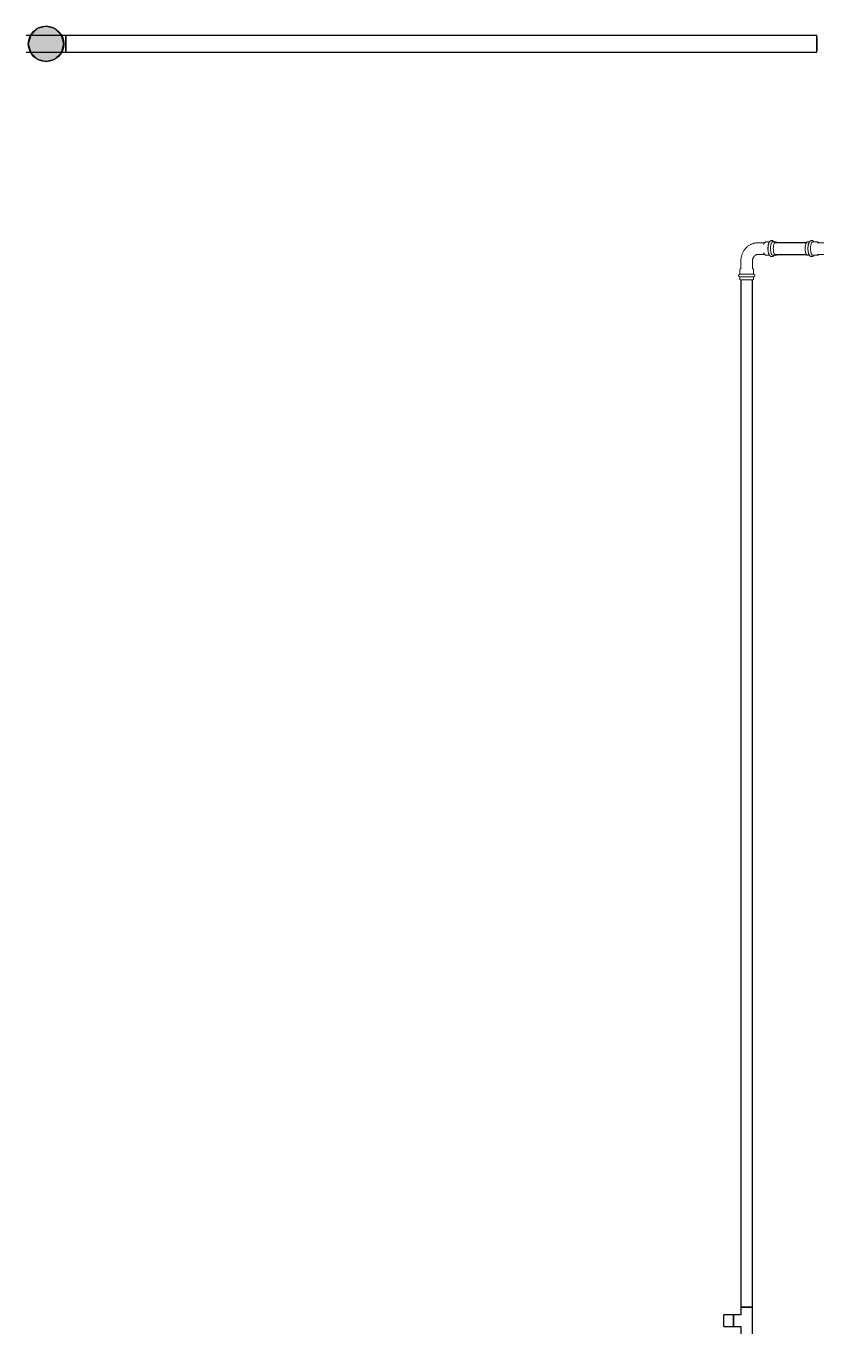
# Model space of a CAD drawing. Header units: inches. Extents: x -3327 to -1, y 8 to 1328.
# Drawn here: x -218 to -128.8, y 94.4 to 241.9 of the extents above; entities that cross this region are included whole.
import ezdxf

# ---------------------------------------------------------------- set-up
doc = ezdxf.new("R2010")
doc.units = ezdxf.units.IN
doc.header["$MEASUREMENT"] = 0
doc.layers.add('P-PIPE', color=3, linetype='Continuous', lineweight=9)
doc.layers.add('X - REF - FP', color=7, linetype='Continuous', true_color=0xb90000)

# ---------------------------------------------------------------- blocks, each defined once
blk = doc.blocks.new('Victaulic-VicPress316-Elbow 90-45deg Style P568_P571 - Standard-V35-SECOND LEVEL')
at = {"layer": 'P-PIPE'}
for p, q in [((-127.29, 220.36), (-127.29, 220.02)), ((-125.81, 220.36), (-127.23, 220.36)), ((-127.23, 220.02), (-125.81, 220.02)), ((-125.8, 220.36), (-125.81, 220.36)), ((-125.81, 220.02), (-125.8, 220.02)), ((-125.75, 220.02), (-125.75, 220.36)), ((-127.29, 219.73), (-127.29, 219.28)), ((-127.23, 219.73), (-127.23, 219.73)), ((-127.23, 219.73), (-125.81, 219.73)), ((-127.18, 219.11), (-127.18, 218.23)), ((-125.86, 218.23), (-125.86, 219.12)), ((-125.81, 219.73), (-125.8, 219.73)), ((-125.75, 219.28), (-125.75, 219.73)), ((-129.58, 217.61), (-129.8, 217.61)), ((-128.79, 217.61), (-129.21, 217.61)), ((-127.82, 217.5), (-128.69, 217.5)), ((-129.8, 216.08), (-129.57, 216.08)), ((-129.21, 216.08), (-128.79, 216.08)), ((-128.69, 216.18), (-127.82, 216.18))]:
    blk.add_line(p, q, dxfattribs=at)
at = {"layer": 'P-PIPE', "flags": 128}
for points in [[(-127.29, 219.73), (-127.29, 219.73), (-127.3, 219.73), (-127.3, 219.73), (-127.31, 219.73), (-127.32, 219.73), (-127.32, 219.74), (-127.33, 219.74), (-127.33, 219.74), (-127.34, 219.74), (-127.34, 219.74), (-127.35, 219.75), (-127.35, 219.75), (-127.36, 219.75), (-127.36, 219.75), (-127.37, 219.76), (-127.37, 219.76), (-127.38, 219.76), (-127.38, 219.77), (-127.39, 219.77), (-127.39, 219.78), (-127.4, 219.78), (-127.4, 219.78), (-127.4, 219.79), (-127.41, 219.79), (-127.41, 219.8), (-127.41, 219.8), (-127.42, 219.81), (-127.42, 219.81), (-127.42, 219.82), (-127.42, 219.82), (-127.42, 219.83), (-127.43, 219.84), (-127.43, 219.84), (-127.43, 219.85), (-127.43, 219.85), (-127.43, 219.86), (-127.43, 219.86), (-127.43, 219.87), (-127.43, 219.88), (-127.43, 219.88), (-127.43, 219.89), (-127.43, 219.89), (-127.43, 219.9), (-127.43, 219.9), (-127.43, 219.91), (-127.43, 219.92), (-127.43, 219.92), (-127.42, 219.93), (-127.42, 219.93), (-127.42, 219.94), (-127.42, 219.94), (-127.41, 219.95), (-127.41, 219.95), (-127.41, 219.96), (-127.4, 219.96), (-127.4, 219.97), (-127.4, 219.97), (-127.39, 219.98), (-127.39, 219.98), (-127.39, 219.98), (-127.38, 219.99), (-127.38, 219.99), (-127.37, 220), (-127.37, 220), (-127.36, 220), (-127.36, 220.01), (-127.35, 220.01), (-127.35, 220.01), (-127.34, 220.01), (-127.34, 220.01), (-127.33, 220.02), (-127.32, 220.02), (-127.32, 220.02), (-127.31, 220.02), (-127.31, 220.02), (-127.3, 220.02), (-127.3, 220.02), (-127.29, 220.02), (-127.29, 220.02)], [(-125.81, 220.02), (-125.82, 220.02), (-125.83, 220.02), (-125.85, 220.02), (-125.86, 220.02), (-125.88, 220.02), (-125.89, 220.02), (-125.91, 220.02), (-125.93, 220.02), (-125.95, 220.02), (-125.97, 220.02), (-125.99, 220.02), (-126.02, 220.02), (-126.04, 220.02), (-126.07, 220.02), (-126.09, 220.02), (-126.12, 220.02), (-126.14, 220.02), (-126.17, 220.02), (-126.2, 220.02), (-126.23, 220.02), (-126.25, 220.02), (-126.28, 220.02), (-126.31, 220.02), (-126.34, 220.02), (-126.37, 220.02), (-126.4, 220.02), (-126.43, 220.02), (-126.46, 220.02), (-126.49, 220.02), (-126.52, 220.02), (-126.55, 220.02), (-126.59, 220.02), (-126.62, 220.02), (-126.65, 220.02), (-126.68, 220.02), (-126.71, 220.02), (-126.74, 220.02), (-126.76, 220.02), (-126.79, 220.02), (-126.82, 220.02), (-126.85, 220.02), (-126.88, 220.02), (-126.9, 220.02), (-126.93, 220.02), (-126.96, 220.02), (-126.98, 220.02), (-127.01, 220.02), (-127.03, 220.02), (-127.05, 220.02), (-127.07, 220.02), (-127.09, 220.02), (-127.11, 220.02), (-127.13, 220.02), (-127.15, 220.02), (-127.17, 220.02), (-127.18, 220.02), (-127.2, 220.02), (-127.21, 220.02), (-127.22, 220.02), (-127.24, 220.02), (-127.25, 220.02), (-127.26, 220.02), (-127.26, 220.02), (-127.27, 220.02), (-127.28, 220.02), (-127.28, 220.02), (-127.28, 220.02), (-127.29, 220.02), (-127.29, 220.02)], [(-127.29, 220.02), (-127.29, 220.02), (-127.28, 220.02), (-127.28, 220.02), (-127.28, 220.02), (-127.27, 220.02), (-127.27, 220.02), (-127.26, 220.02), (-127.25, 220.02), (-127.24, 220.02), (-127.23, 220.02)], [(-125.75, 220.02), (-125.75, 220.02), (-125.76, 220.02), (-125.76, 220.02), (-125.76, 220.02), (-125.77, 220.02), (-125.78, 220.02), (-125.78, 220.02), (-125.79, 220.02), (-125.8, 220.02), (-125.81, 220.02)], [(-125.8, 220.02), (-125.79, 220.02), (-125.79, 220.02), (-125.78, 220.02), (-125.77, 220.02), (-125.76, 220.02), (-125.76, 220.02), (-125.76, 220.02), (-125.75, 220.02), (-125.75, 220.02)], [(-125.75, 220.02), (-125.75, 220.02), (-125.74, 220.02), (-125.74, 220.02), (-125.73, 220.02), (-125.73, 220.02), (-125.72, 220.02), (-125.71, 220.02), (-125.71, 220.02), (-125.7, 220.01), (-125.7, 220.01), (-125.69, 220.01), (-125.69, 220.01), (-125.68, 220), (-125.68, 220), (-125.67, 220), (-125.67, 219.99), (-125.66, 219.99), (-125.66, 219.99), (-125.65, 219.98), (-125.65, 219.98), (-125.65, 219.97), (-125.64, 219.97), (-125.64, 219.97), (-125.63, 219.96), (-125.63, 219.96), (-125.63, 219.95), (-125.63, 219.95), (-125.62, 219.94), (-125.62, 219.94), (-125.62, 219.93), (-125.62, 219.92), (-125.61, 219.92), (-125.61, 219.91), (-125.61, 219.91), (-125.61, 219.9), (-125.61, 219.9), (-125.61, 219.89), (-125.61, 219.88), (-125.61, 219.88), (-125.61, 219.87), (-125.61, 219.87), (-125.61, 219.86), (-125.61, 219.86), (-125.61, 219.85), (-125.61, 219.84), (-125.61, 219.84), (-125.62, 219.83), (-125.62, 219.83), (-125.62, 219.82), (-125.62, 219.82), (-125.62, 219.81), (-125.63, 219.81), (-125.63, 219.8), (-125.63, 219.8), (-125.64, 219.79), (-125.64, 219.79), (-125.64, 219.78), (-125.65, 219.78), (-125.65, 219.77), (-125.66, 219.77), (-125.66, 219.77), (-125.66, 219.76), (-125.67, 219.76), (-125.67, 219.76), (-125.68, 219.75), (-125.68, 219.75), (-125.69, 219.75), (-125.69, 219.74), (-125.7, 219.74), (-125.71, 219.74), (-125.71, 219.74), (-125.72, 219.74), (-125.72, 219.74), (-125.73, 219.73), (-125.73, 219.73), (-125.74, 219.73), (-125.75, 219.73), (-125.75, 219.73), (-125.75, 219.73)], [(-127.23, 219.73), (-127.24, 219.73), (-127.25, 219.73), (-127.26, 219.73), (-127.27, 219.73), (-127.28, 219.73), (-127.28, 219.73), (-127.28, 219.73), (-127.29, 219.73), (-127.29, 219.73), (-127.29, 219.73)], [(-127.29, 219.73), (-127.29, 219.73), (-127.28, 219.73), (-127.28, 219.73), (-127.28, 219.73), (-127.27, 219.73), (-127.27, 219.73), (-127.26, 219.73), (-127.25, 219.73), (-127.24, 219.73), (-127.23, 219.73), (-127.21, 219.73), (-127.2, 219.73), (-127.19, 219.73), (-127.17, 219.73), (-127.15, 219.73), (-127.14, 219.73), (-127.12, 219.73), (-127.1, 219.73), (-127.08, 219.73), (-127.05, 219.73), (-127.03, 219.73), (-127.01, 219.73), (-126.98, 219.73), (-126.96, 219.73), (-126.93, 219.73), (-126.91, 219.73), (-126.88, 219.73), (-126.85, 219.73), (-126.83, 219.73), (-126.8, 219.73), (-126.77, 219.73), (-126.74, 219.73), (-126.71, 219.73), (-126.68, 219.73), (-126.65, 219.73), (-126.62, 219.73), (-126.59, 219.73), (-126.56, 219.73), (-126.53, 219.73), (-126.5, 219.73), (-126.47, 219.73), (-126.44, 219.73), (-126.41, 219.73), (-126.38, 219.73), (-126.35, 219.73), (-126.32, 219.73), (-126.29, 219.73), (-126.26, 219.73), (-126.23, 219.73), (-126.2, 219.73), (-126.17, 219.73), (-126.15, 219.73), (-126.12, 219.73), (-126.09, 219.73), (-126.07, 219.73), (-126.05, 219.73), (-126.02, 219.73), (-126, 219.73), (-125.98, 219.73), (-125.96, 219.73), (-125.94, 219.73), (-125.92, 219.73), (-125.9, 219.73), (-125.88, 219.73), (-125.86, 219.73), (-125.85, 219.73), (-125.83, 219.73), (-125.82, 219.73), (-125.81, 219.73), (-125.81, 219.73)], [(-127.18, 219.06), (-127.19, 219.07), (-127.19, 219.08), (-127.2, 219.08), (-127.21, 219.09), (-127.22, 219.1), (-127.23, 219.11), (-127.23, 219.12), (-127.24, 219.13), (-127.24, 219.13), (-127.25, 219.14), (-127.26, 219.15), (-127.26, 219.16), (-127.26, 219.17), (-127.27, 219.18), (-127.27, 219.19), (-127.28, 219.2), (-127.28, 219.21), (-127.28, 219.22), (-127.28, 219.24), (-127.28, 219.25), (-127.29, 219.26), (-127.29, 219.27), (-127.29, 219.28), (-127.29, 219.28)], [(-125.75, 219.28), (-125.75, 219.27), (-125.75, 219.26), (-125.76, 219.25), (-125.76, 219.24), (-125.76, 219.23), (-125.76, 219.22), (-125.76, 219.21), (-125.77, 219.19), (-125.77, 219.18), (-125.78, 219.17), (-125.78, 219.16), (-125.78, 219.15), (-125.79, 219.15), (-125.8, 219.14), (-125.8, 219.13), (-125.81, 219.12), (-125.81, 219.11), (-125.82, 219.1), (-125.83, 219.09), (-125.84, 219.09), (-125.84, 219.08), (-125.85, 219.07), (-125.86, 219.06), (-125.86, 219.06)], [(-125.81, 219.73), (-125.8, 219.73), (-125.79, 219.73), (-125.78, 219.73), (-125.77, 219.73), (-125.77, 219.73), (-125.76, 219.73), (-125.76, 219.73), (-125.76, 219.73), (-125.75, 219.73), (-125.75, 219.73)], [(-125.75, 219.73), (-125.75, 219.73), (-125.76, 219.73), (-125.76, 219.73), (-125.76, 219.73), (-125.77, 219.73), (-125.78, 219.73), (-125.78, 219.73), (-125.79, 219.73), (-125.8, 219.73)], [(-129.35, 217.75), (-129.37, 217.75), (-129.4, 217.75), (-129.42, 217.74), (-129.45, 217.73), (-129.47, 217.72), (-129.49, 217.71), (-129.51, 217.69), (-129.53, 217.68), (-129.55, 217.66), (-129.56, 217.64), (-129.58, 217.62), (-129.59, 217.61), (-129.61, 217.59), (-129.62, 217.56), (-129.63, 217.54), (-129.64, 217.52), (-129.65, 217.5), (-129.66, 217.47), (-129.67, 217.45), (-129.68, 217.42), (-129.69, 217.4), (-129.7, 217.37), (-129.71, 217.35), (-129.72, 217.32), (-129.72, 217.29), (-129.73, 217.26), (-129.74, 217.23), (-129.74, 217.2), (-129.75, 217.17), (-129.75, 217.14), (-129.76, 217.11), (-129.76, 217.08), (-129.76, 217.05), (-129.77, 217.01), (-129.77, 216.98), (-129.77, 216.95), (-129.77, 216.92), (-129.77, 216.88), (-129.77, 216.85), (-129.77, 216.82), (-129.77, 216.78), (-129.77, 216.75), (-129.77, 216.72), (-129.77, 216.69), (-129.76, 216.66), (-129.76, 216.62), (-129.76, 216.59), (-129.75, 216.56), (-129.75, 216.53), (-129.74, 216.5), (-129.74, 216.47), (-129.73, 216.44), (-129.73, 216.41), (-129.72, 216.38), (-129.71, 216.35), (-129.71, 216.33), (-129.7, 216.3), (-129.69, 216.27), (-129.68, 216.25), (-129.67, 216.22), (-129.66, 216.2), (-129.65, 216.17), (-129.64, 216.15), (-129.63, 216.13), (-129.61, 216.11), (-129.6, 216.09), (-129.59, 216.07), (-129.57, 216.05), (-129.56, 216.03), (-129.54, 216.01), (-129.52, 216), (-129.5, 215.98), (-129.48, 215.97), (-129.46, 215.96), (-129.44, 215.95), (-129.41, 215.94), (-129.39, 215.93), (-129.36, 215.93), (-129.35, 215.93)], [(-129.1, 217.61), (-129.12, 217.63), (-129.13, 217.65), (-129.15, 217.67), (-129.17, 217.68), (-129.19, 217.7), (-129.21, 217.71), (-129.23, 217.73), (-129.25, 217.74), (-129.28, 217.74), (-129.3, 217.75), (-129.33, 217.75), (-129.35, 217.75)], [(-128.79, 217.61), (-128.75, 217.61), (-128.72, 217.6), (-128.68, 217.59), (-128.65, 217.58), (-128.62, 217.56), (-128.6, 217.55), (-128.57, 217.53), (-128.55, 217.51), (-128.53, 217.5)], [(-127.18, 218.23), (-127.18, 218.2), (-127.18, 218.17), (-127.18, 218.14), (-127.19, 218.11), (-127.19, 218.08), (-127.2, 218.05), (-127.21, 218.02), (-127.21, 217.99), (-127.22, 217.96), (-127.23, 217.93), (-127.25, 217.91), (-127.26, 217.88), (-127.27, 217.85), (-127.29, 217.83), (-127.3, 217.8), (-127.32, 217.78), (-127.33, 217.75), (-127.35, 217.73), (-127.37, 217.71), (-127.39, 217.69), (-127.41, 217.67), (-127.43, 217.65), (-127.45, 217.64), (-127.47, 217.62), (-127.49, 217.6), (-127.51, 217.59), (-127.53, 217.58), (-127.56, 217.56), (-127.58, 217.55), (-127.6, 217.54), (-127.62, 217.53), (-127.65, 217.53), (-127.67, 217.52), (-127.69, 217.51), (-127.72, 217.51), (-127.74, 217.5), (-127.76, 217.5), (-127.79, 217.5), (-127.81, 217.5), (-127.82, 217.5)], [(-127.82, 216.18), (-127.74, 216.19), (-127.66, 216.19), (-127.58, 216.2), (-127.5, 216.21), (-127.42, 216.23), (-127.34, 216.25), (-127.26, 216.27), (-127.19, 216.29), (-127.11, 216.32), (-127.04, 216.35), (-126.97, 216.39), (-126.9, 216.43), (-126.83, 216.47), (-126.76, 216.51), (-126.7, 216.56), (-126.63, 216.6), (-126.57, 216.66), (-126.51, 216.71), (-126.45, 216.76), (-126.4, 216.82), (-126.35, 216.88), (-126.3, 216.95), (-126.25, 217.01), (-126.2, 217.08), (-126.16, 217.14), (-126.12, 217.21), (-126.08, 217.29), (-126.05, 217.36), (-126.02, 217.43), (-125.99, 217.51), (-125.96, 217.58), (-125.94, 217.66), (-125.92, 217.74), (-125.9, 217.81), (-125.89, 217.89), (-125.88, 217.97), (-125.87, 218.05), (-125.87, 218.13), (-125.86, 218.21), (-125.86, 218.23)], [(-129.35, 215.93), (-129.32, 215.93), (-129.29, 215.94), (-129.27, 215.94), (-129.24, 215.95), (-129.22, 215.96), (-129.2, 215.98), (-129.18, 215.99), (-129.16, 216.01), (-129.14, 216.02), (-129.13, 216.04), (-129.11, 216.06), (-129.1, 216.08)], [(-128.79, 216.08), (-128.75, 216.08), (-128.72, 216.08), (-128.68, 216.09), (-128.65, 216.1), (-128.62, 216.12), (-128.6, 216.14), (-128.57, 216.15), (-128.55, 216.17), (-128.53, 216.19)]]:
    blk.add_lwpolyline(points, dxfattribs=at)
at = {"layer": 'P-PIPE'}
for centre, major_axis, start_param, end_param in [((-129.8, 216.84), (0, 0.767), 0, 3.141593), ((-129.48, 216.84), (0, 0.767), 0.785398, 1.178097), ((-129.21, 216.84), (0, 0.766), 0, 3.141593)]:
    blk.add_ellipse(centre, major_axis=major_axis, ratio=0.366428, start_param=start_param, end_param=end_param, dxfattribs=at)
blk = doc.blocks.new('Victaulic-VicPress316-Elbow 90-45deg Style P568_P571 - Standard-V36-SECOND LEVEL')
at = {"layer": 'P-PIPE'}
for p, q in [((-134.65, 217.5), (-135.38, 217.5)), ((-134.09, 217.61), (-134.41, 217.61)), ((-133.4, 217.61), (-133.72, 217.61)), ((-137.34, 215.45), (-137.34, 214.57)), ((-136.02, 214.56), (-136.02, 215.45)), ((-135.38, 216.18), (-134.67, 216.18)), ((-134.41, 216.08), (-134.07, 216.08)), ((-133.72, 216.08), (-133.4, 216.08)), ((-137.44, 214.4), (-137.44, 213.95)), ((-135.96, 213.95), (-137.39, 213.95)), ((-135.96, 213.95), (-135.96, 213.95)), ((-135.91, 213.95), (-135.91, 214.4)), ((-137.44, 213.66), (-137.44, 213.32)), ((-137.39, 213.66), (-137.39, 213.66)), ((-135.96, 213.66), (-137.39, 213.66)), ((-137.39, 213.32), (-135.96, 213.32)), ((-135.96, 213.66), (-135.96, 213.66)), ((-135.96, 213.32), (-135.96, 213.32)), ((-135.91, 213.32), (-135.91, 213.66))]:
    blk.add_line(p, q, dxfattribs=at)
at = {"layer": 'P-PIPE', "flags": 128}
for points in [[(-135.38, 217.5), (-135.46, 217.5), (-135.54, 217.49), (-135.62, 217.48), (-135.7, 217.47), (-135.78, 217.46), (-135.86, 217.44), (-135.93, 217.42), (-136.01, 217.39), (-136.08, 217.36), (-136.16, 217.33), (-136.23, 217.3), (-136.3, 217.26), (-136.37, 217.22), (-136.44, 217.17), (-136.5, 217.13), (-136.57, 217.08), (-136.63, 217.03), (-136.69, 216.97), (-136.74, 216.92), (-136.8, 216.86), (-136.85, 216.8), (-136.9, 216.74), (-136.95, 216.67), (-136.99, 216.61), (-137.04, 216.54), (-137.08, 216.47), (-137.11, 216.4), (-137.15, 216.33), (-137.18, 216.25), (-137.21, 216.18), (-137.23, 216.1), (-137.26, 216.02), (-137.28, 215.95), (-137.29, 215.87), (-137.31, 215.79), (-137.32, 215.71), (-137.33, 215.63), (-137.33, 215.55), (-137.33, 215.47), (-137.34, 215.45)], [(-134.41, 217.61), (-134.44, 217.61), (-134.48, 217.6), (-134.51, 217.59), (-134.55, 217.58), (-134.58, 217.56), (-134.6, 217.55), (-134.63, 217.53), (-134.65, 217.51), (-134.67, 217.49), (-134.68, 217.48), (-134.7, 217.46), (-134.71, 217.44), (-134.73, 217.42), (-134.74, 217.4)], [(-133.85, 217.75), (-133.88, 217.75), (-133.91, 217.75), (-133.93, 217.74), (-133.96, 217.73), (-133.98, 217.72), (-134, 217.71), (-134.02, 217.69), (-134.04, 217.68), (-134.06, 217.66), (-134.07, 217.64), (-134.09, 217.62), (-134.1, 217.61), (-134.11, 217.59), (-134.13, 217.56), (-134.14, 217.54), (-134.15, 217.52), (-134.16, 217.5), (-134.17, 217.47), (-134.18, 217.45), (-134.19, 217.42), (-134.2, 217.4), (-134.21, 217.37), (-134.22, 217.35), (-134.22, 217.32), (-134.23, 217.29), (-134.24, 217.26), (-134.24, 217.23), (-134.25, 217.2), (-134.25, 217.17), (-134.26, 217.14), (-134.26, 217.11), (-134.27, 217.08), (-134.27, 217.05), (-134.27, 217.01), (-134.27, 216.98), (-134.28, 216.95), (-134.28, 216.92), (-134.28, 216.88), (-134.28, 216.85), (-134.28, 216.82), (-134.28, 216.78), (-134.28, 216.75), (-134.28, 216.72), (-134.27, 216.69), (-134.27, 216.66), (-134.27, 216.62), (-134.26, 216.59), (-134.26, 216.56), (-134.26, 216.53), (-134.25, 216.5), (-134.25, 216.47), (-134.24, 216.44), (-134.23, 216.41), (-134.23, 216.38), (-134.22, 216.35), (-134.21, 216.33), (-134.2, 216.3), (-134.2, 216.27), (-134.19, 216.25), (-134.18, 216.22), (-134.17, 216.2), (-134.16, 216.17), (-134.15, 216.15), (-134.13, 216.13), (-134.12, 216.11), (-134.11, 216.09), (-134.09, 216.07), (-134.08, 216.05), (-134.06, 216.03), (-134.05, 216.01), (-134.03, 216), (-134.01, 215.98), (-133.99, 215.97), (-133.97, 215.96), (-133.95, 215.95), (-133.92, 215.94), (-133.89, 215.93), (-133.87, 215.93), (-133.85, 215.93)], [(-133.61, 217.61), (-133.63, 217.63), (-133.64, 217.65), (-133.66, 217.67), (-133.68, 217.68), (-133.69, 217.7), (-133.71, 217.71), (-133.74, 217.73), (-133.76, 217.74), (-133.79, 217.74), (-133.81, 217.75), (-133.84, 217.75), (-133.85, 217.75)], [(-136.02, 215.45), (-136.02, 215.48), (-136.02, 215.51), (-136.01, 215.54), (-136.01, 215.57), (-136.01, 215.6), (-136, 215.63), (-135.99, 215.66), (-135.98, 215.69), (-135.97, 215.72), (-135.96, 215.75), (-135.95, 215.78), (-135.94, 215.81), (-135.93, 215.83), (-135.91, 215.86), (-135.9, 215.88), (-135.88, 215.91), (-135.86, 215.93), (-135.85, 215.95), (-135.83, 215.97), (-135.81, 215.99), (-135.79, 216.01), (-135.77, 216.03), (-135.75, 216.05), (-135.73, 216.06), (-135.71, 216.08), (-135.69, 216.09), (-135.66, 216.11), (-135.64, 216.12), (-135.62, 216.13), (-135.6, 216.14), (-135.57, 216.15), (-135.55, 216.16), (-135.53, 216.16), (-135.51, 216.17), (-135.48, 216.17), (-135.46, 216.18), (-135.43, 216.18), (-135.41, 216.18), (-135.39, 216.18), (-135.38, 216.18)], [(-134.41, 216.08), (-134.44, 216.08), (-134.48, 216.08), (-134.51, 216.09), (-134.55, 216.1), (-134.58, 216.12), (-134.6, 216.14), (-134.63, 216.15), (-134.65, 216.17), (-134.67, 216.19), (-134.68, 216.21), (-134.7, 216.23), (-134.71, 216.25), (-134.73, 216.27), (-134.74, 216.28)], [(-133.85, 215.93), (-133.83, 215.93), (-133.8, 215.94), (-133.77, 215.94), (-133.75, 215.95), (-133.73, 215.96), (-133.71, 215.98), (-133.69, 215.99), (-133.67, 216.01), (-133.65, 216.02), (-133.63, 216.04), (-133.62, 216.06), (-133.61, 216.08)], [(-137.44, 213.66), (-137.45, 213.66), (-137.46, 213.66), (-137.46, 213.66), (-137.47, 213.66), (-137.47, 213.66), (-137.48, 213.66), (-137.48, 213.67), (-137.49, 213.67), (-137.5, 213.67), (-137.5, 213.67), (-137.51, 213.67), (-137.51, 213.68), (-137.52, 213.68), (-137.52, 213.68), (-137.53, 213.69), (-137.53, 213.69), (-137.54, 213.69), (-137.54, 213.7), (-137.54, 213.7), (-137.55, 213.7), (-137.55, 213.71), (-137.56, 213.71), (-137.56, 213.72), (-137.56, 213.72), (-137.57, 213.73), (-137.57, 213.73), (-137.57, 213.74), (-137.57, 213.74), (-137.58, 213.75), (-137.58, 213.75), (-137.58, 213.76), (-137.58, 213.76), (-137.58, 213.77), (-137.59, 213.78), (-137.59, 213.78), (-137.59, 213.79), (-137.59, 213.79), (-137.59, 213.8), (-137.59, 213.8), (-137.59, 213.81), (-137.59, 213.82), (-137.59, 213.82), (-137.59, 213.83), (-137.59, 213.83), (-137.59, 213.84), (-137.58, 213.84), (-137.58, 213.85), (-137.58, 213.86), (-137.58, 213.86), (-137.58, 213.87), (-137.57, 213.87), (-137.57, 213.88), (-137.57, 213.88), (-137.56, 213.89), (-137.56, 213.89), (-137.56, 213.9), (-137.55, 213.9), (-137.55, 213.9), (-137.55, 213.91), (-137.54, 213.91), (-137.54, 213.92), (-137.53, 213.92), (-137.53, 213.92), (-137.52, 213.93), (-137.52, 213.93), (-137.51, 213.93), (-137.51, 213.94), (-137.5, 213.94), (-137.5, 213.94), (-137.49, 213.94), (-137.49, 213.94), (-137.48, 213.95), (-137.48, 213.95), (-137.47, 213.95), (-137.46, 213.95), (-137.46, 213.95), (-137.45, 213.95), (-137.45, 213.95), (-137.44, 213.95)], [(-137.44, 214.4), (-137.44, 214.41), (-137.44, 214.42), (-137.44, 214.44), (-137.44, 214.45), (-137.44, 214.46), (-137.44, 214.47), (-137.43, 214.48), (-137.43, 214.49), (-137.43, 214.5), (-137.42, 214.51), (-137.42, 214.52), (-137.41, 214.53), (-137.41, 214.54), (-137.4, 214.55), (-137.4, 214.56), (-137.39, 214.57), (-137.38, 214.57), (-137.38, 214.58), (-137.37, 214.59), (-137.36, 214.6), (-137.35, 214.61), (-137.35, 214.61), (-137.34, 214.62), (-137.34, 214.62)], [(-135.96, 213.95), (-135.98, 213.95), (-135.99, 213.95), (-136, 213.95), (-136.02, 213.95), (-136.03, 213.95), (-136.05, 213.95), (-136.07, 213.95), (-136.09, 213.95), (-136.11, 213.95), (-136.13, 213.95), (-136.15, 213.95), (-136.17, 213.95), (-136.2, 213.95), (-136.22, 213.95), (-136.25, 213.95), (-136.27, 213.95), (-136.3, 213.95), (-136.33, 213.95), (-136.35, 213.95), (-136.38, 213.95), (-136.41, 213.95), (-136.44, 213.95), (-136.47, 213.95), (-136.5, 213.95), (-136.53, 213.95), (-136.56, 213.95), (-136.59, 213.95), (-136.62, 213.95), (-136.65, 213.95), (-136.68, 213.95), (-136.71, 213.95), (-136.74, 213.95), (-136.77, 213.95), (-136.8, 213.95), (-136.83, 213.95), (-136.86, 213.95), (-136.89, 213.95), (-136.92, 213.95), (-136.95, 213.95), (-136.98, 213.95), (-137.01, 213.95), (-137.03, 213.95), (-137.06, 213.95), (-137.09, 213.95), (-137.11, 213.95), (-137.14, 213.95), (-137.16, 213.95), (-137.19, 213.95), (-137.21, 213.95), (-137.23, 213.95), (-137.25, 213.95), (-137.27, 213.95), (-137.29, 213.95), (-137.31, 213.95), (-137.32, 213.95), (-137.34, 213.95), (-137.36, 213.95), (-137.37, 213.95), (-137.38, 213.95), (-137.39, 213.95), (-137.4, 213.95), (-137.41, 213.95), (-137.42, 213.95), (-137.43, 213.95), (-137.43, 213.95), (-137.44, 213.95), (-137.44, 213.95), (-137.44, 213.95), (-137.44, 213.95)], [(-137.44, 213.95), (-137.44, 213.95), (-137.44, 213.95), (-137.44, 213.95), (-137.43, 213.95), (-137.43, 213.95), (-137.42, 213.95), (-137.41, 213.95), (-137.41, 213.95), (-137.39, 213.95), (-137.39, 213.95)], [(-136.02, 214.62), (-136.01, 214.61), (-136, 214.61), (-136, 214.6), (-135.99, 214.59), (-135.98, 214.58), (-135.97, 214.58), (-135.97, 214.57), (-135.96, 214.56), (-135.95, 214.55), (-135.95, 214.54), (-135.94, 214.53), (-135.94, 214.52), (-135.93, 214.51), (-135.93, 214.5), (-135.93, 214.49), (-135.92, 214.48), (-135.92, 214.47), (-135.92, 214.46), (-135.91, 214.45), (-135.91, 214.44), (-135.91, 214.43), (-135.91, 214.42), (-135.91, 214.4), (-135.91, 214.4)], [(-135.96, 213.95), (-135.95, 213.95), (-135.94, 213.95), (-135.93, 213.95), (-135.93, 213.95), (-135.92, 213.95), (-135.92, 213.95), (-135.91, 213.95), (-135.91, 213.95), (-135.91, 213.95)], [(-135.91, 213.95), (-135.91, 213.95), (-135.91, 213.95), (-135.92, 213.95), (-135.92, 213.95), (-135.93, 213.95), (-135.93, 213.95), (-135.94, 213.95), (-135.95, 213.95), (-135.96, 213.95), (-135.96, 213.95)], [(-135.91, 213.95), (-135.91, 213.95), (-135.9, 213.95), (-135.89, 213.95), (-135.89, 213.95), (-135.88, 213.95), (-135.88, 213.95), (-135.87, 213.95), (-135.87, 213.94), (-135.86, 213.94), (-135.85, 213.94), (-135.85, 213.94), (-135.84, 213.93), (-135.84, 213.93), (-135.83, 213.93), (-135.83, 213.93), (-135.82, 213.92), (-135.82, 213.92), (-135.82, 213.91), (-135.81, 213.91), (-135.81, 213.91), (-135.8, 213.9), (-135.8, 213.9), (-135.8, 213.89), (-135.79, 213.89), (-135.79, 213.88), (-135.79, 213.88), (-135.78, 213.87), (-135.78, 213.87), (-135.78, 213.86), (-135.78, 213.86), (-135.77, 213.85), (-135.77, 213.85), (-135.77, 213.84), (-135.77, 213.84), (-135.77, 213.83), (-135.77, 213.82), (-135.77, 213.82), (-135.77, 213.81), (-135.77, 213.81), (-135.77, 213.8), (-135.77, 213.8), (-135.77, 213.79), (-135.77, 213.78), (-135.77, 213.78), (-135.77, 213.77), (-135.77, 213.77), (-135.77, 213.76), (-135.77, 213.76), (-135.78, 213.75), (-135.78, 213.75), (-135.78, 213.74), (-135.78, 213.73), (-135.79, 213.73), (-135.79, 213.72), (-135.79, 213.72), (-135.8, 213.72), (-135.8, 213.71), (-135.8, 213.71), (-135.81, 213.7), (-135.81, 213.7), (-135.82, 213.69), (-135.82, 213.69), (-135.83, 213.69), (-135.83, 213.68), (-135.84, 213.68), (-135.84, 213.68), (-135.85, 213.68), (-135.85, 213.67), (-135.86, 213.67), (-135.86, 213.67), (-135.87, 213.67), (-135.87, 213.67), (-135.88, 213.66), (-135.88, 213.66), (-135.89, 213.66), (-135.9, 213.66), (-135.9, 213.66), (-135.91, 213.66), (-135.91, 213.66)], [(-137.39, 213.66), (-137.4, 213.66), (-137.41, 213.66), (-137.42, 213.66), (-137.43, 213.66), (-137.43, 213.66), (-137.44, 213.66), (-137.44, 213.66), (-137.44, 213.66), (-137.44, 213.66), (-137.44, 213.66)], [(-137.44, 213.66), (-137.44, 213.66), (-137.44, 213.66), (-137.44, 213.66), (-137.43, 213.66), (-137.43, 213.66), (-137.42, 213.66), (-137.41, 213.66), (-137.41, 213.66), (-137.39, 213.66), (-137.38, 213.66), (-137.37, 213.66), (-137.36, 213.66), (-137.34, 213.66), (-137.33, 213.66), (-137.31, 213.66), (-137.29, 213.66), (-137.27, 213.66), (-137.25, 213.66), (-137.23, 213.66), (-137.21, 213.66), (-137.19, 213.66), (-137.17, 213.66), (-137.14, 213.66), (-137.12, 213.66), (-137.09, 213.66), (-137.07, 213.66), (-137.04, 213.66), (-137.01, 213.66), (-136.98, 213.66), (-136.96, 213.66), (-136.93, 213.66), (-136.9, 213.66), (-136.87, 213.66), (-136.84, 213.66), (-136.81, 213.66), (-136.78, 213.66), (-136.75, 213.66), (-136.72, 213.66), (-136.69, 213.66), (-136.66, 213.66), (-136.62, 213.66), (-136.59, 213.66), (-136.56, 213.66), (-136.53, 213.66), (-136.5, 213.66), (-136.47, 213.66), (-136.44, 213.66), (-136.42, 213.66), (-136.39, 213.66), (-136.36, 213.66), (-136.33, 213.66), (-136.3, 213.66), (-136.28, 213.66), (-136.25, 213.66), (-136.23, 213.66), (-136.2, 213.66), (-136.18, 213.66), (-136.16, 213.66), (-136.13, 213.66), (-136.11, 213.66), (-136.09, 213.66), (-136.07, 213.66), (-136.05, 213.66), (-136.04, 213.66), (-136.02, 213.66), (-136.01, 213.66), (-135.99, 213.66), (-135.98, 213.66), (-135.97, 213.66), (-135.96, 213.66)], [(-135.96, 213.66), (-135.95, 213.66), (-135.94, 213.66), (-135.94, 213.66), (-135.93, 213.66), (-135.92, 213.66), (-135.92, 213.66), (-135.91, 213.66), (-135.91, 213.66), (-135.91, 213.66), (-135.91, 213.66)], [(-135.91, 213.66), (-135.91, 213.66), (-135.91, 213.66), (-135.92, 213.66), (-135.92, 213.66), (-135.93, 213.66), (-135.93, 213.66), (-135.94, 213.66), (-135.95, 213.66), (-135.96, 213.66)]]:
    blk.add_lwpolyline(points, dxfattribs=at)
at = {"layer": 'P-PIPE'}
for centre, major_axis, start_param, end_param in [((-134.61, 216.84), (0, 0.658), 0.552823, 0.77435), ((-133.99, 216.84), (0, 0.767), 0.785398, 1.570796), ((-133.72, 216.84), (0, 0.767), 0, 3.141593), ((-133.4, 216.84), (0, 0.766), 0, 3.141593), ((-133.4, 216.84), (0, 0.767), 5.901861, 6.283185), ((-134.61, 216.84), (0, 0.658), 2.367243, 2.588769), ((-133.4, 216.84), (0, 0.766), 3.141593, 3.522917)]:
    blk.add_ellipse(centre, major_axis=major_axis, ratio=0.366428, start_param=start_param, end_param=end_param, dxfattribs=at)

msp = doc.modelspace()

# ---------------------------------------------------------------- hatches: boundary and pattern name
at = {"layer": 'X - REF - FP'}
msp.add_hatch(color=256, dxfattribs=at).paths.add_polyline_path([(-215.74, 237.93), (-214.74, 238.2), (-214.01, 238.93), (-213.74, 239.93), (-214.01, 240.93), (-214.74, 241.66), (-215.74, 241.93), (-216.74, 241.66), (-217.47, 240.93), (-217.74, 239.93), (-217.47, 238.93), (-216.74, 238.2)], flags=0)
h = msp.add_hatch(color=256, dxfattribs=at)
edge = h.paths.add_edge_path(flags=0)
edge.add_arc((-215.74, 239.93), 2, 0, 360)

# ---------------------------------------------------------------- linework, layer by layer
for p, q in [((-213.5, 240.88), (-217.98, 240.88)), ((-217.47, 240.93), (-217.74, 239.93)), ((-216.74, 241.66), (-217.47, 240.93)), ((-215.74, 241.93), (-216.74, 241.66)), ((-214.74, 241.66), (-215.74, 241.93)), ((-214.01, 240.93), (-214.74, 241.66)), ((-213.74, 239.93), (-214.01, 240.93)), ((-128.76, 240.88), (-213.5, 240.88)), ((-213.5, 240.88), (-213.5, 239.93)), ((-213.5, 240.6), (-213.5, 240.75)), ((-213.5, 240.4), (-213.5, 240.6)), ((-128.76, 238.98), (-128.76, 240.88)), ((-128.76, 240.75), (-128.76, 240.6)), ((-128.76, 240.6), (-128.76, 240.4)), ((-217.74, 239.93), (-217.47, 238.93)), ((-214.01, 238.93), (-213.74, 239.93)), ((-213.5, 240.18), (-213.5, 240.4)), ((-213.5, 239.68), (-213.5, 240.18)), ((-213.5, 239.93), (-213.5, 238.98)), ((-213.5, 239.45), (-213.5, 239.68)), ((-213.5, 239.26), (-213.5, 239.45)), ((-213.5, 239.11), (-213.5, 239.26)), ((-128.76, 240.4), (-128.76, 240.18)), ((-128.76, 240.18), (-128.76, 239.68)), ((-128.76, 239.68), (-128.76, 239.45)), ((-128.76, 239.45), (-128.76, 239.26)), ((-128.76, 239.26), (-128.76, 239.11)), ((-217.98, 238.98), (-213.5, 238.98)), ((-217.47, 238.93), (-216.74, 238.2)), ((-216.74, 238.2), (-215.74, 237.93)), ((-215.74, 237.93), (-214.74, 238.2)), ((-214.74, 238.2), (-214.01, 238.93)), ((-213.5, 238.98), (-128.76, 238.98)), ((-129.89, 217.5), (-133.49, 217.5)), ((-133.49, 216.18), (-129.89, 216.18)), ((-137.34, 213.32), (-137.34, 97.4)), ((-136.02, 97.4), (-136.02, 213.32)), ((-136.02, 97.4), (-137.34, 97.4)), ((-137.34, 97.4), (-137.34, 96.56)), ((-137.34, 97.4), (-137.31, 97.4)), ((-137.31, 97.4), (-137.25, 97.4)), ((-137.25, 97.4), (-137.14, 97.4)), ((-137.14, 97.4), (-137.01, 97.4)), ((-137.01, 97.4), (-136.85, 97.4)), ((-136.85, 97.4), (-136.51, 97.4)), ((-136.51, 97.4), (-136.35, 97.4)), ((-136.35, 97.4), (-136.21, 97.4)), ((-136.21, 97.4), (-136.11, 97.4)), ((-136.11, 97.4), (-136.04, 97.4)), ((-136.04, 97.4), (-136.02, 97.4)), ((-136.02, 94.41), (-136.02, 97.4)), ((-138.17, 96.56), (-139.25, 96.56)), ((-139.25, 95.25), (-139.25, 96.56)), ((-138.17, 96.56), (-138.17, 95.25)), ((-137.34, 96.56), (-138.17, 96.56)), ((-138.17, 96.54), (-138.17, 96.56)), ((-138.17, 96.47), (-138.17, 96.54)), ((-138.17, 96.37), (-138.17, 96.47)), ((-138.17, 96.23), (-138.17, 96.37)), ((-138.17, 96.07), (-138.17, 96.23)), ((-138.17, 95.73), (-138.17, 96.07)), ((-139.25, 95.25), (-138.17, 95.25)), ((-138.17, 95.57), (-138.17, 95.73)), ((-138.17, 95.44), (-138.17, 95.57)), ((-138.17, 95.33), (-138.17, 95.44)), ((-138.17, 95.27), (-138.17, 95.33)), ((-138.17, 95.25), (-138.17, 95.27)), ((-138.17, 95.25), (-137.34, 95.25)), ((-137.34, 95.25), (-137.34, 94.41))]:
    msp.add_line(p, q, dxfattribs=at)
msp.add_circle((-215.74, 239.93), 2, dxfattribs=at)

# ---------------------------------------------------------------- block references
for name in ['Victaulic-VicPress316-Elbow 90-45deg Style P568_P571 - Standard-V35-SECOND LEVEL', 'Victaulic-VicPress316-Elbow 90-45deg Style P568_P571 - Standard-V36-SECOND LEVEL']:
    msp.add_blockref(name, (0, 0), dxfattribs=at)

doc.saveas('drawing.dxf')
